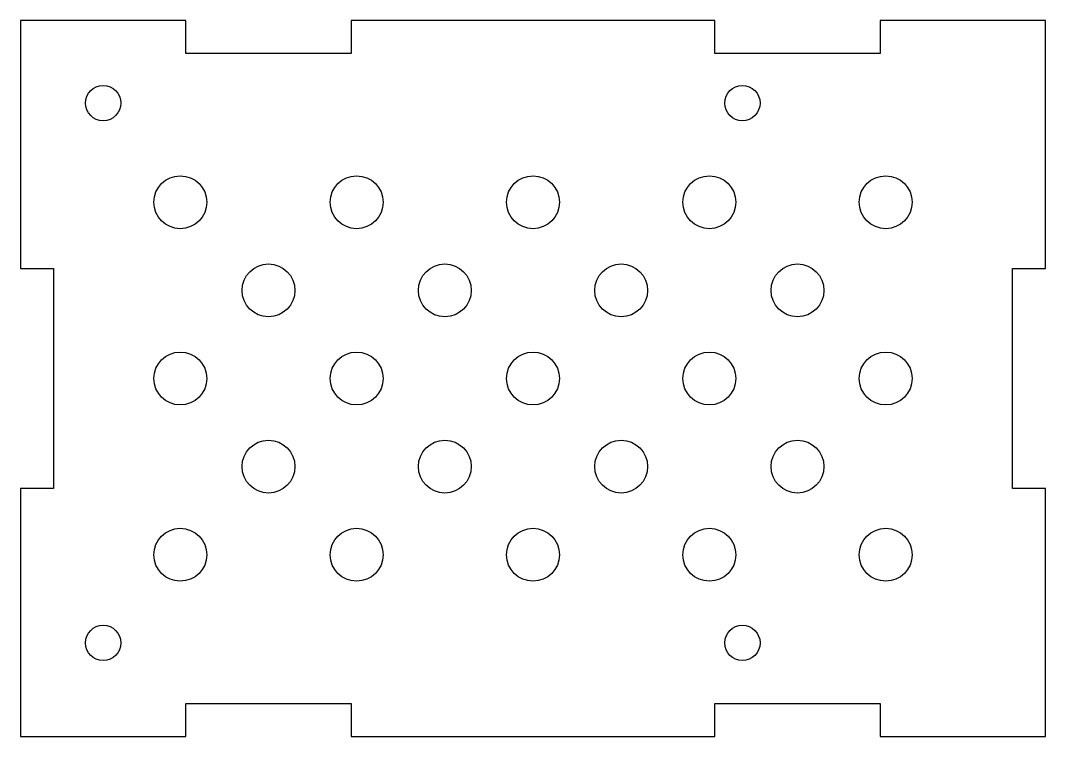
# Model space of a CAD drawing. Extents: x 0 to 93, y -65 to 0.
import ezdxf

# ---------------------------------------------------------------- set-up
doc = ezdxf.new("R2010")
doc.units = 0
doc.layers.get('0').update_dxf_attribs({"linetype": 'continuous'})

# ---------------------------------------------------------------- blocks, each defined once
blk = doc.blocks.new('SKETCH001')
at = {"color": 7}
blk.add_lwpolyline([(30, -65), (63, -65), (63, -62), (78, -62), (78, -65), (93, -65), (93, -42.5), (90, -42.5), (90, -22.5), (93, -22.5), (93, 0), (78, 0), (78, -3), (63, -3), (63, 0), (30, 0), (30, -3), (15, -3), (15, 0), (0, 0), (0, -22.5), (3, -22.5), (3, -42.5), (0, -42.5), (0, -65), (15, -65), (15, -62), (30, -62)], close=True, dxfattribs=at)
for centre, radius in [((7.5, -7.5), 1.6), ((65.5, -7.5), 1.6), ((14.5, -16.5), 2.4), ((30.5, -16.5), 2.4), ((46.5, -16.5), 2.4), ((62.5, -16.5), 2.4), ((78.5, -16.5), 2.4), ((22.5, -24.5), 2.4), ((38.5, -24.5), 2.4), ((54.5, -24.5), 2.4), ((70.5, -24.5), 2.4), ((14.5, -32.5), 2.4), ((30.5, -32.5), 2.4), ((46.5, -32.5), 2.4), ((62.5, -32.5), 2.4), ((78.5, -32.5), 2.4), ((22.5, -40.5), 2.4), ((38.5, -40.5), 2.4), ((54.5, -40.5), 2.4), ((70.5, -40.5), 2.4), ((14.5, -48.5), 2.4), ((30.5, -48.5), 2.4), ((46.5, -48.5), 2.4), ((62.5, -48.5), 2.4), ((78.5, -48.5), 2.4), ((7.5, -56.5), 1.6), ((65.5, -56.5), 1.6)]:
    blk.add_circle(centre, radius, dxfattribs=at)

msp = doc.modelspace()

# ---------------------------------------------------------------- block references
msp.add_blockref('SKETCH001', (0, 0))

doc.saveas('drawing.dxf')
